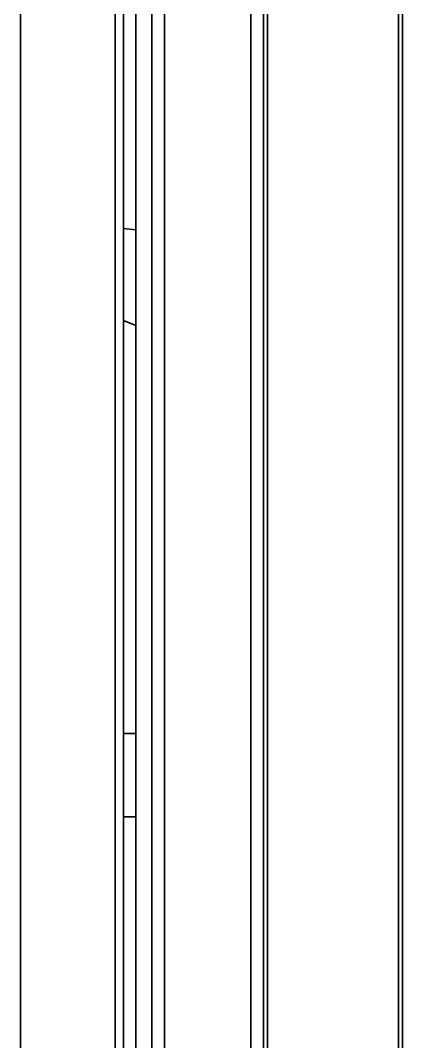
# Model space of a CAD drawing. Header units: millimetres. Extents: x 32496 to 166256, y 3504 to 23939.
# Drawn here: x 69200 to 69475, y 13479 to 14213 of the extents above; entities that cross this region are included whole.
import ezdxf

# ---------------------------------------------------------------- set-up
doc = ezdxf.new("R2010")
doc.units = ezdxf.units.MM
doc.layers.get('0').update_dxf_attribs({"lineweight": 35})

# ---------------------------------------------------------------- blocks, each defined once
blk = doc.blocks.new('8-1250')
at = {"linetype": 'Continuous'}
for p, q in [((-3742.63, -34671.29), (-3742.63, -32152.29)), ((-3680.63, -34671.29), (-3680.63, -32152.29)), ((-3671.63, -32152.29), (-3671.63, -34671.29)), ((-3668.63, -32152.29), (-3668.63, -34671.29)), ((-3574.63, -32152.29), (-3574.63, -34671.29)), ((-3571.63, -32152.29), (-3571.63, -34671.29)), ((-3751.63, -34591.29), (-3751.63, -32232.29)), ((-3846.13, -32251.79), (-3846.13, -34571.79)), ((-3778.13, -34571.79), (-3778.13, -32251.79)), ((-3772.13, -32251.79), (-3772.13, -34571.79)), ((-3763.13, -32421.29), (-3763.13, -34421.29)), ((-3763.13, -32909.34), (-3772.13, -32908.3)), ((-3763.13, -32978.11), (-3772.13, -32974.43)), ((-3772.13, -33271.29), (-3763.13, -33271.29)), ((-3763.13, -33331.29), (-3772.13, -33331.29))]:
    blk.add_line(p, q, dxfattribs=at)

msp = doc.modelspace()

# ---------------------------------------------------------------- block references
at = {"color": 6}
msp.add_blockref('8-1250', (73046.131, 46971.457), dxfattribs=at)

doc.saveas('drawing.dxf')
